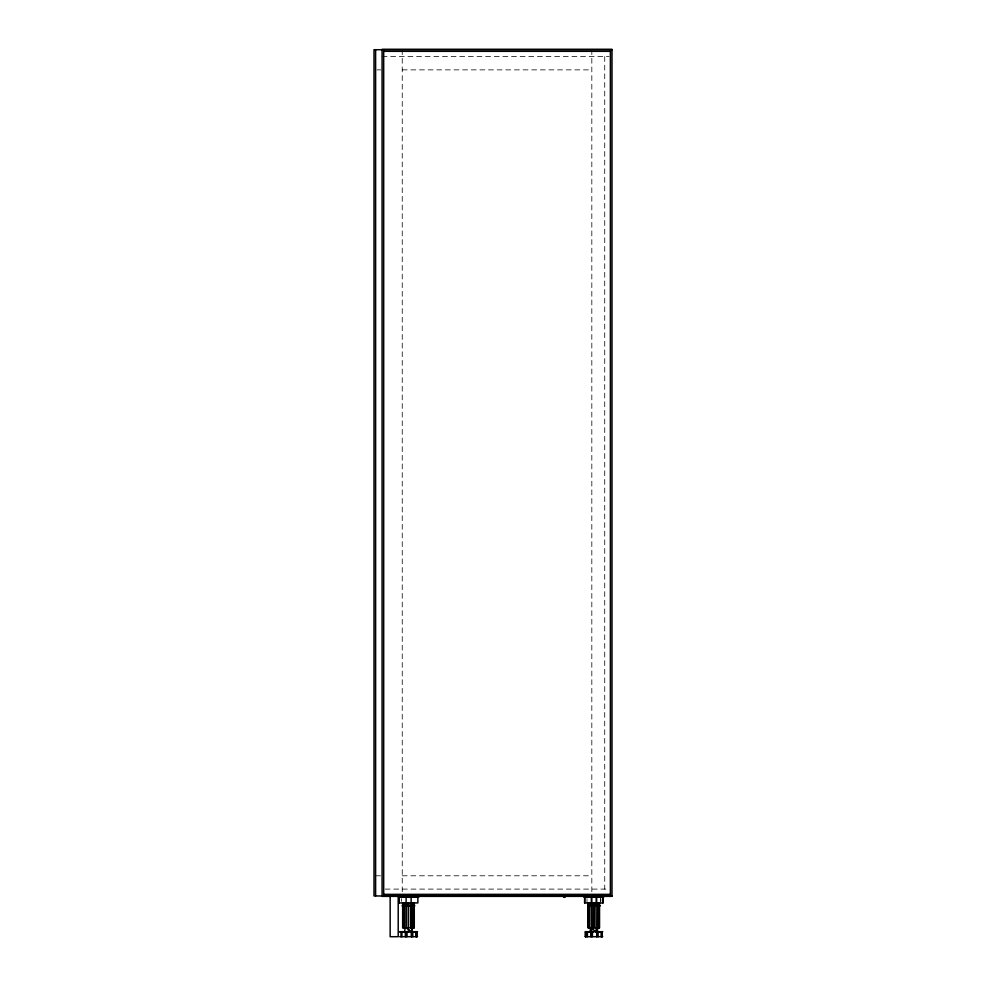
<?xml version="1.0" encoding="UTF-8"?>
<svg xmlns="http://www.w3.org/2000/svg" width="986" height="986" viewBox="0 0 986 986"><rect width="100%" height="100%" fill="white"/><g stroke="black" fill="none" stroke-linecap="round" stroke-linejoin="round"><path stroke-width="0.74" stroke-dasharray="4.93 3.7" d="M600.696 901.475L600.696 898.579M382.075 56.559L609.089 56.559M376.911 69.87L380.781 69.87M402.239 69.87L591.822 69.87M375.617 875.79L380.781 875.79M402.239 875.79L591.822 875.79M385.144 889.101L609.089 889.101M604.726 56.559L604.726 889.101M600.794 898.579L600.794 901.475M591.822 49.707L591.822 892.885M586.99 898.579L586.99 902.929M402.239 49.707L402.239 892.885M401.499 898.579L401.388 901.475"/><path stroke-width="1.48" d="M399.071 897.137L399.071 902.929L417.867 902.929L417.867 897.137M401.031 936.7L401.031 932.066M404.58 902.929L404.58 906.171M406.466 902.929L406.466 927.826M408.389 905.394L408.389 902.929L408.389 927.826M410.62 927.826L410.62 906.171M410.694 905.394L410.694 902.929M412.579 902.929L412.579 927.826M412.789 936.7L412.789 932.066M413.837 906.171L413.837 905.394M415.895 936.7L415.895 932.066M584.698 902.929L584.698 897.137L584.599 902.929L603.075 902.929L603.075 897.137L602.976 902.929M585.536 936.7L585.536 932.066M599.55 902.929L599.55 927.826L588.137 927.826L588.137 906.171M588.137 902.929L588.137 927.826M588.568 906.171L588.568 927.826L588.506 902.929M589.801 902.929L589.801 927.826M590.01 902.929L590.01 906.171M591.662 927.826L591.563 897.137M596.025 905.394L596.025 902.929M596.444 902.929L596.444 897.137M597.873 927.826L597.873 902.929M598.798 902.929L598.798 927.826M601.14 936.7L601.14 932.066M597.516 931.684L597.565 902.929M411.815 931.684L412.247 902.929M590.035 931.684L590.54 927.826M404.593 931.684L405.11 927.826M596.53 927.826L595.741 931.684L591.144 927.826L591.933 931.684M412.21 927.826L411.211 931.684L406.528 927.826M593.942 897.137L594.238 896.36M408.574 897.137L408.882 896.36M603.925 896.36L603.58 897.137L583.761 897.137M418.372 897.137L418.73 896.36M417.435 897.137L418.089 896.36M382.075 49.3L611.998 49.3L611.998 896.36L382.075 896.36M611.998 49.707L374.002 49.707L374.002 895.966L611.998 895.966M383.69 51.321L610.383 51.321M383.69 894.351L610.383 894.351M398.554 897.137L418.73 897.137M563.585 897.174L565.2 897.174M402.288 905.394L414.65 905.394M587.755 905.394L599.919 905.394M587.89 906.171L599.919 906.171M402.288 906.171L414.65 906.171M399.687 931.684L417.534 931.684M585.203 931.684L602.754 931.684M399.885 932.066L404.876 932.066M408.722 932.066L405.345 932.066L405.345 936.7M410.238 932.066L416.93 932.066L416.93 936.7M590.318 932.066L585.401 932.066L585.401 936.7M593.104 932.066L590.774 932.066L590.774 936.7M595.581 932.066L602.15 932.066L602.15 936.7M399.687 936.7L417.534 936.7M585.203 936.7L602.754 936.7M415.722 896.36L417.349 897.137M602.927 896.36L603.395 897.137M610.383 49.707L610.383 895.966M601.78 932.066L601.78 936.7M598.095 932.066L598.095 936.7M596.961 932.066L596.961 936.7M596.715 932.066L596.715 936.7M596.481 897.137L596.481 902.929M595.951 902.929L596.025 927.826M593.843 902.929L593.843 927.826M593.769 902.929L593.769 927.826M592.413 932.066L592.413 936.7M591.871 902.929L591.871 927.826M591.514 897.137L591.514 902.929M591.464 932.066L591.464 936.7M588.938 902.929L588.938 927.826M587.397 932.066L587.397 936.7M586.522 932.066L586.522 936.7M416.548 932.066L416.548 936.7M414.28 902.929L414.28 927.826L402.658 927.826L402.658 902.929M413.898 902.929L413.898 927.826M413.837 902.929L413.837 927.826M413.516 902.929L413.516 906.171M411.643 932.066L411.643 936.7M411.396 932.066L411.396 936.7M411.162 897.137L411.113 902.929M410.62 902.929L410.694 927.826M408.463 929.108L408.463 931.684M407.021 932.066L407.021 936.7M406.244 902.929L406.244 927.826M406.146 897.137L406.109 902.929M406.047 932.066L406.047 936.7M404.359 902.929L404.359 927.826M403.484 902.929L403.484 927.826M403.101 902.929L403.101 927.826M401.918 932.066L401.918 936.7M399.17 897.137L399.17 902.929M398.208 896.36L398.208 936.7L390.148 936.7L390.148 896.36M383.69 49.707L383.69 895.966M382.075 49.707L382.075 895.966M375.617 49.707L375.617 895.966M599.18 902.929L599.18 927.826L599.118 902.929"/></g></svg>
